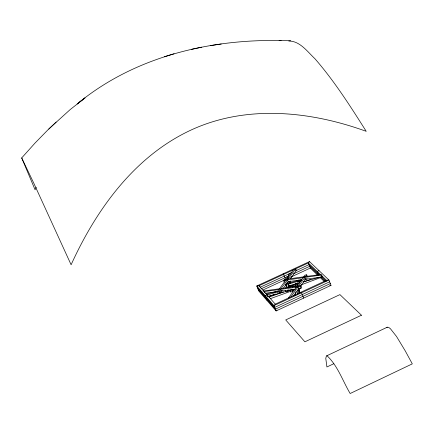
<?xml version="1.0" encoding="UTF-8"?>
<svg xmlns="http://www.w3.org/2000/svg" width="434" height="434" viewBox="0 0 434 434"><rect width="100%" height="100%" fill="white"/><g stroke="black" fill="none" stroke-linecap="round" stroke-linejoin="round"><path stroke-width="0.65" d="M300.474 280.847L300.306 281.693L299.965 280.825L299.482 283.266M298.521 293.422L299.531 288.268M297.306 294.252L298.446 288.512M295.337 295.104L296.004 291.784M297.241 285.621L298.098 281.341L298.44 282.209M298.266 280.5L298.364 279.995M285.426 290.221L286.12 291.963L288.002 291.409L288.295 290.037M288.816 287.563L289.228 285.637M289.771 283.076L290.178 281.151M290.726 278.585L290.997 277.304M287.731 287.682L288.518 284.01L289.207 285.735L298.147 283.25M288.697 283.163L289.104 281.265M290.59 274.299L290.861 273.035L288.957 273.919L288.111 277.825M285.86 288.203L286.657 284.525M286.841 283.679L287.124 282.377M286.489 286.489L285.8 284.764L286.06 283.901L301.446 279.615M36.261 187.325L35.073 189.761L21.7 157.933L35.143 142.938L49.009 128.746L70.194 109.569L85.004 97.932L77.133 103.997C133.699 57.104 208.835 39.011 281.113 40.552M293.493 295.972L298.901 288.42M300.838 285.724L305.861 278.715M276.99 309.936L276.122 310.923L258.832 291.1L256.754 285.995L309.502 261.604L328.95 280.044L331.023 285.355L276.122 310.923L273.973 305.612L275.275 304.142L288.48 298.001L296.232 287.243M296.943 286.256L303.057 277.776M303.751 276.811L304.977 275.118L306.724 274.825L307.408 276.561M288.48 298.001L290.851 296.899L297.963 287.01L298.663 288.762L300.854 288.469L301.652 287.465L300.957 285.713L263.102 291.073L264.187 291.583L275.275 304.142M298.668 286.022L304.771 277.538L305.46 279.274L321.892 277L322.278 276.729L321.589 274.982L320.406 274.489L308.303 262.95L295.7 268.782L288.176 278.986M305.465 276.572L306.724 274.825M278.818 289.603L277.494 291.388L278.199 293.129L279.941 292.847L281.541 290.666M283.147 288.485L288.36 281.395M290.362 278.666L296.373 270.485L295.7 268.782L259.027 285.74L256.754 285.995L273.973 305.612L328.95 280.044L326.514 280.315L290.851 296.899M279.545 288.621L285.778 280.18M286.489 279.219L293.427 269.829M277.494 291.388L279.241 291.106L280.521 289.369L281.221 291.111L295.619 289.169M281.243 288.388L287.465 279.946L288.16 281.671L301.798 279.784M264.653 292.733L264.187 291.583L300.154 286.711L300.957 285.713M284.243 282.209L283.554 280.489L284.351 279.518L320.406 274.489M309.502 261.604L308.303 262.95L310.315 268.06L317.379 274.852M48.825 129.082L56.111 122.041M301.212 284.834L320.824 277.521L319.891 277.266M321.589 274.982L283.554 280.489M287.286 278.118L286.999 276.843L288.8 276.008M326.71 355.82L387.264 327.209M333.838 363.697L326.916 366.969L325.777 358.365L326.384 355.983L327.106 355.826C337.847 365.9 342.724 381.009 350.162 393.513L412.3 363.86L405.139 350.705L396.524 336.469L390.432 328.75L388.962 327.605L387.763 327.165L386.835 327.426M329.639 281.812L274.689 307.386L257.449 287.699M330.334 283.586L275.406 309.154L258.143 289.397M260.324 287.167L292.071 272.476M295.695 270.8L308.975 264.653L319.722 274.934M261.013 288.87L289.066 275.883M293.351 273.903L309.643 266.362L318.583 274.928L317.221 271.456L319.017 270.626M262.912 290.015L287.2 278.764M291.317 276.859L310.315 268.06M277.923 291.789L265.174 295.592L267.29 300.795M292.587 291.393L290.704 292.093L290.01 290.357L291.892 289.657L292.587 291.393L292.288 290.091M288.675 286.603L298.218 283.142M288.154 287.585L297.653 284.14M303.35 282.073L310.95 279.317M268.57 296.525L275.536 294.002M269.091 297.138L283.473 291.925M287.227 290.563L288.48 290.107M270.425 298.641L290.536 291.355L290.189 290.482M294.301 289.988L292.424 290.671L292.077 289.804M164.34 56.74L174.029 53.767M316.831 275.33L319.391 274.619L320.395 274.939M285.8 284.764L301.304 280.451M304.538 279.55L307.12 278.829M303.887 281.655L320.075 277.158M266.443 294.165L276.122 291.48M292.245 287.01L298.049 285.398M280.489 291.073L282.415 290.541M267.713 296.541L286.239 291.415M293.899 289.294L288.111 290.894L287.764 290.026M191.481 49.351L201.68 47.192M221.232 44.018L210.653 45.592M288.8 41.029C299.927 40.904 307.511 51.782 314.916 58.709C334.413 81.115 350.39 106.276 366.215 131.328C311.135 111.321 247.944 104.621 193.114 129.099C135.527 154.922 96.554 208.781 71.111 264.762L33.781 183.181L21.7 157.933M265.554 293.216L278.189 291.518M329.807 285.485L331.023 285.355M279.095 40.514L290.742 40.758M296.373 270.485L296.031 270.447L295.353 268.738M321.089 276.236L322.278 276.729M326.514 280.315L321.203 275.254L321.892 277M321.475 276.604L326.249 281.172M320.726 276.979L325.516 281.574M320.493 277.841L324.301 281.503M283.196 273.767L285.767 279.431M300.957 292.196L301.532 292.793L303.648 298.104M263.498 290.802L259.027 285.74L259.489 286.874M266.986 294.751L267.691 296.487M279.241 291.106L279.941 292.847M287.536 290.248L288.002 291.409M295.657 284.617L295.201 283.467L295.364 284.172M286.999 276.843L287.454 277.977M300.154 286.711L300.854 288.469M298.961 289.565L299.872 293.362M298.738 289.787L299.482 292.912M295.538 284.905L295.804 286.039M290.221 280.966L290.666 282.925M289.977 281.205L290.422 283.158M288.849 285.154L289.136 286.435M361.462 315.225L304.89 341.813L285.724 319.929L339.925 294.615L361.462 315.225"/></g></svg>
